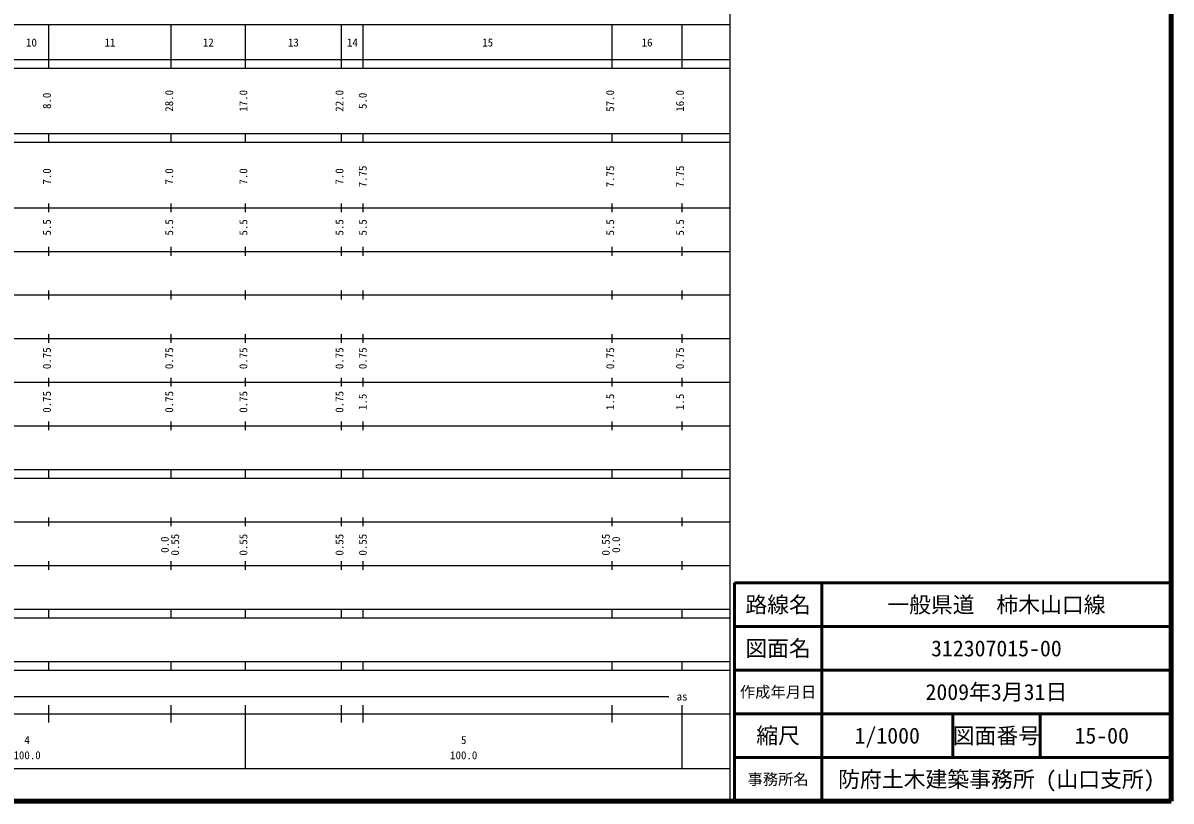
# Model space of a CAD drawing. Units: millimetres on the paper, enlarged 1000 times. Extents: x 40000 to 680000, y 20000 to 380000.
# Drawn here: x 417054 to 680000, y 20000 to 198357 of the extents above; entities that cross this region are included whole.
import ezdxf
from ezdxf.enums import TextEntityAlignment as Align

# ---------------------------------------------------------------- set-up
doc = ezdxf.new("R2010")
doc.units = ezdxf.units.MM
doc.header["$LTSCALE"] = 1000
for name, color, linetype, lineweight in [('M-TTL', 2, 'Continuous', 140), ('M-TTL-BAND', 7, 'Continuous', 25), ('M-TTL-FRAM', 2, 'Continuous', 50), ('M-TTL-LINE', 7, 'Continuous', 50)]:
    doc.layers.add(name, color=color, linetype=linetype, lineweight=lineweight)
doc.layers.add('M-TTL-TXT', color=7, linetype='Continuous')
doc.styles.add('ＭＳ ゴシック', font='')
doc.styles.get('ＭＳ ゴシック').set_extended_font_data('MS Gothic')

msp = doc.modelspace()

# ---------------------------------------------------------------- linework, layer by layer
at = {"layer": 'M-TTL'}
for p, q in [((680000, 20000), (680000, 380000)), ((40000, 20000), (680000, 20000))]:
    msp.add_line(p, q, dxfattribs=at)
at = {"layer": 'M-TTL-BAND'}
for p, q in [((579000, 20000), (579000, 370000)), ((68000, 198000), (579000, 198000)), ((423000, 188000), (423000, 198000)), ((451000, 188000), (451000, 198000)), ((468000, 188000), (468000, 198000)), ((490000, 188000), (490000, 198000)), ((495000, 188000), (495000, 198000)), ((552000, 188000), (552000, 198000)), ((568000, 188000), (568000, 198000)), ((40000, 190000), (579000, 190000)), ((40000, 188000), (579000, 188000)), ((40000, 173000), (579000, 173000)), ((40000, 171000), (579000, 171000)), ((423000, 171000), (423000, 173000)), ((451000, 171000), (451000, 173000)), ((468000, 171000), (468000, 173000)), ((490000, 171000), (490000, 173000)), ((495000, 171000), (495000, 173000)), ((552000, 171000), (552000, 173000)), ((568000, 171000), (568000, 173000)), ((40000, 156000), (579000, 156000)), ((423000, 155000), (423000, 157000)), ((451000, 155000), (451000, 157000)), ((468000, 155000), (468000, 157000)), ((490000, 155000), (490000, 157000)), ((495000, 155000), (495000, 157000)), ((552000, 155000), (552000, 157000)), ((568000, 155000), (568000, 157000)), ((46000, 146000), (579000, 146000)), ((423000, 145000), (423000, 147000)), ((451000, 145000), (451000, 147000)), ((468000, 145000), (468000, 147000)), ((490000, 145000), (490000, 147000)), ((495000, 145000), (495000, 147000)), ((552000, 145000), (552000, 147000)), ((568000, 145000), (568000, 147000)), ((423000, 135000), (423000, 137000)), ((451000, 135000), (451000, 137000)), ((468000, 135000), (468000, 137000)), ((490000, 135000), (490000, 137000)), ((495000, 135000), (495000, 137000)), ((552000, 135000), (552000, 137000)), ((568000, 135000), (568000, 137000)), ((52000, 136000), (579000, 136000)), ((423000, 125000), (423000, 127000)), ((451000, 125000), (451000, 127000)), ((468000, 125000), (468000, 127000)), ((490000, 125000), (490000, 127000)), ((495000, 125000), (495000, 127000)), ((552000, 125000), (552000, 127000)), ((568000, 125000), (568000, 127000)), ((46000, 126000), (579000, 126000)), ((52000, 116000), (579000, 116000)), ((423000, 115000), (423000, 117000)), ((451000, 115000), (451000, 117000)), ((468000, 115000), (468000, 117000)), ((490000, 115000), (490000, 117000)), ((495000, 115000), (495000, 117000)), ((552000, 115000), (552000, 117000)), ((568000, 115000), (568000, 117000)), ((46000, 106000), (579000, 106000)), ((423000, 105000), (423000, 107000)), ((451000, 105000), (451000, 107000)), ((468000, 105000), (468000, 107000)), ((490000, 105000), (490000, 107000)), ((495000, 105000), (495000, 107000)), ((552000, 105000), (552000, 107000)), ((568000, 105000), (568000, 107000)), ((40000, 96000), (579000, 96000)), ((423000, 94000), (423000, 96000)), ((451000, 94000), (451000, 96000)), ((468000, 94000), (468000, 96000)), ((490000, 94000), (490000, 96000)), ((495000, 94000), (495000, 96000)), ((552000, 94000), (552000, 96000)), ((568000, 94000), (568000, 96000)), ((40000, 94000), (579000, 94000)), ((423000, 83000), (423000, 85000)), ((451000, 83000), (451000, 85000)), ((468000, 83000), (468000, 85000)), ((490000, 83000), (490000, 85000)), ((495000, 83000), (495000, 85000)), ((552000, 83000), (552000, 85000)), ((568000, 83000), (568000, 85000)), ((49000, 84000), (579000, 84000)), ((40000, 74000), (579000, 74000)), ((423000, 73000), (423000, 75000)), ((451000, 73000), (451000, 75000)), ((468000, 73000), (468000, 75000)), ((490000, 73000), (490000, 75000)), ((495000, 73000), (495000, 75000)), ((552000, 73000), (552000, 75000)), ((568000, 73000), (568000, 75000)), ((40000, 64000), (579000, 64000)), ((423000, 62000), (423000, 64000)), ((451000, 62000), (451000, 64000)), ((468000, 62000), (468000, 64000)), ((490000, 62000), (490000, 64000)), ((495000, 62000), (495000, 64000)), ((552000, 62000), (552000, 64000)), ((568000, 62000), (568000, 64000)), ((40000, 62000), (579000, 62000)), ((40000, 52000), (579000, 52000)), ((40000, 50000), (579000, 50000)), ((423000, 50000), (423000, 52000)), ((451000, 50000), (451000, 52000)), ((468000, 50000), (468000, 52000)), ((490000, 50000), (490000, 52000)), ((495000, 50000), (495000, 52000)), ((552000, 50000), (552000, 52000)), ((568000, 50000), (568000, 52000)), ((71000, 44000), (565000, 44000)), ((40000, 40000), (579000, 40000)), ((423000, 38000), (423000, 42000)), ((451000, 38000), (451000, 42000)), ((468000, 27500), (468000, 42000)), ((490000, 38000), (490000, 42000)), ((495000, 38000), (495000, 42000)), ((552000, 38000), (552000, 42000)), ((568000, 27500), (568000, 42000)), ((68000, 27500), (579000, 27500))]:
    msp.add_line(p, q, dxfattribs=at)
at = {"layer": 'M-TTL-FRAM'}
for p, q in [((680000, 70000), (580000, 70000)), ((580000, 70000), (580000, 20000))]:
    msp.add_line(p, q, dxfattribs=at)
at = {"layer": 'M-TTL-LINE'}
for p, q in [((600000, 70000), (600000, 20000)), ((680000, 60000), (580000, 60000)), ((680000, 50000), (580000, 50000)), ((680000, 40000), (580000, 40000)), ((630000, 40000), (630000, 30000)), ((650000, 40000), (650000, 30000)), ((680000, 30000), (580000, 30000))]:
    msp.add_line(p, q, dxfattribs=at)

# ---------------------------------------------------------------- texts
at = {"layer": 'M-TTL-BAND', "style": 'ＭＳ ゴシック'}
for s, p in [('10', (419000, 192405)), ('11', (437000, 192405)), ('12', (459500, 192405)), ('13', (479000, 192405)), ('14', (492500, 192405)), ('15', (523500, 192405)), ('16', (560000, 192405)), ('as', (568000, 42500)), ('4', (418000, 32523)), ('5', (518000, 32523)), ('100.0', (418000, 29033)), ('100.0', (518000, 29033))]:
    msp.add_text(s, height=1833, dxfattribs=at).set_placement(p, align=Align.BOTTOM_CENTER)
for s, p in [('8.0', (424000, 180500)), ('28.0', (452000, 180500)), ('17.0', (469000, 180500)), ('22.0', (491000, 180500)), ('5.0', (496336, 180500)), ('57.0', (553000, 180500)), ('16.0', (569000, 180500)), ('7.0', (424000, 163174)), ('7.0', (452000, 163174)), ('7.0', (469000, 163174)), ('7.0', (491000, 163174)), ('7.75', (496336, 163174)), ('7.75', (553000, 163174)), ('7.75', (569000, 163174)), ('5.5', (424000, 151500)), ('5.5', (452000, 151500)), ('5.5', (469000, 151500)), ('5.5', (491000, 151500)), ('5.5', (496336, 151500)), ('5.5', (553000, 151500)), ('5.5', (569000, 151500)), ('0.75', (424000, 121500)), ('0.75', (452000, 121500)), ('0.75', (469000, 121500)), ('0.75', (491000, 121500)), ('0.75', (496336, 121500)), ('0.75', (553000, 121500)), ('0.75', (569000, 121500)), ('0.75', (424000, 111500)), ('0.75', (452000, 111500)), ('0.75', (469000, 111500)), ('0.75', (491000, 111500)), ('1.5', (496336, 111500)), ('1.5', (553000, 111500)), ('1.5', (569000, 111500)), ('0.0', (451000, 78764)), ('0.55', (453370, 78764)), ('0.55', (469000, 78764)), ('0.55', (491000, 78764)), ('0.55', (496336, 78764)), ('0.55', (552000, 78764)), ('0.0', (554370, 78764))]:
    msp.add_text(s, height=1833, rotation=90, dxfattribs=at).set_placement(p, align=Align.BOTTOM_CENTER)
at = {"layer": 'M-TTL-TXT', "style": 'ＭＳ ゴシック'}
for s, height, p in [('路線名', 3666, (590000, 65000)), ('一般県道\u3000柿木山口線', 3666, (640000, 65000)), ('図面名', 3666, (590000, 55000)), ('312307015-00', 3666, (640000, 55000)), ('2009年3月31日', 3666, (640000, 45000)), ('作成年月日', 2566, (590000, 45000)), ('縮尺', 3666, (590000, 35000)), ('1/1000', 3666, (615000, 35000)), ('図面番号', 3666, (640000, 35000)), ('15-00', 3666, (664125, 35000)), ('事務所名', 2566, (590000, 25000)), ('防府土木建築事務所 (山口支所)', 3666, (640000, 25000))]:
    msp.add_text(s, height=height, dxfattribs=at).set_placement(p, align=Align.MIDDLE_CENTER)

doc.saveas('drawing.dxf')
